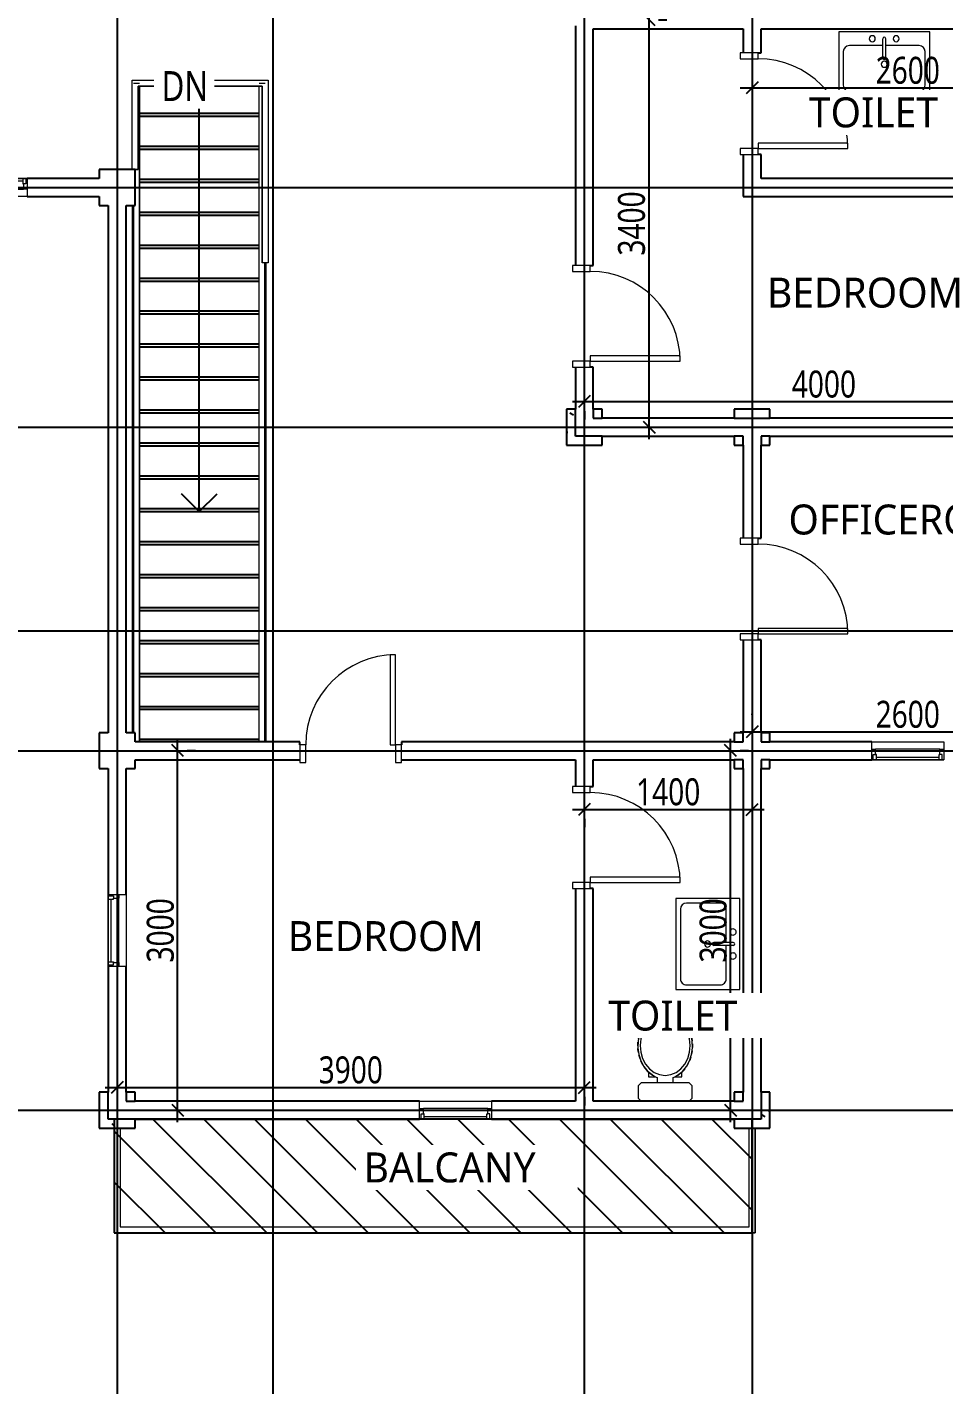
# Model space of a CAD drawing. Header units: millimetres. Extents: x 5566 to 76250, y 4768 to 55588.
# Drawn here: x 42503 to 50153, y 23200 to 34604 of the extents above; entities that cross this region are included whole.
import ezdxf

# ---------------------------------------------------------------- set-up
doc = ezdxf.new("R2010")
doc.units = ezdxf.units.MM
doc.layers.get('0').update_dxf_attribs({"color": 250})
doc.layers.get('Defpoints').update_dxf_attribs({"color": 255})
for name, color, linetype, lineweight in [('A-DOOR', 255, 'Continuous', 15), ('A-DOOR-FRAM', 255, 'Continuous', 18), ('A-FLOR-HRAL', 255, 'Continuous', 9), ('A-GLAZ', 255, 'Continuous', 15), ('P-SANR-FIXT', 255, 'Continuous', 9)]:
    doc.layers.add(name, color=color, linetype=linetype, lineweight=lineweight)
doc.styles.add('Trebuchet MS', font='trebuc.ttf', dxfattribs={"width": 0.8, "height": 250})
doc.styles.add('Trebuchet MS_3', font='trebuc.ttf', dxfattribs={"height": 450})
doc.styles.add('Trebuchet MS_4', font='trebuc.ttf', dxfattribs={"width": 0.8, "height": 225})
doc.dimstyles.new('Linear_-_2_25mm_Trebuchet_MS', dxfattribs={"dimscale": 304.8, "dimtxt": 231.963954, "dimasz": 0.328084, "dimexe": 0.492126, "dimexo": 0.492126, "dimgap": 0.098425, "dimtad": 1, "dimdec": 0, "dimzin": 0, "dimdsep": 46, "dimtxsty": 'Trebuchet MS_4', "dimblk1": 'OBLIQUE', "dimblk2": 'OBLIQUE', "dimsah": 1, "dimcen": 0.09, "dimdle": 0.328084, "dimazin": 0, "dimtfac": 1, "dimtdec": 4, "dimtix": 1, "dimtmove": 0, "dimatfit": 3, "dimfxl": 1, "dimtvp": 1, "dimtolj": 1, "dimtzin": 0, "dimarcsym": 2})
pattern_1 = [(50, (41522.4, 27944.3), (728.737, -63.756), [76.2, -838.2]), (355, (41522.4, 27944.3), (-140.97, 764.23), [60.96, -670.56]), (100.451, (41583.1, 27939), (587.77, 700.467), [64.76, -712.36]), (46.184, (41522.4, 28147.5), (1084.32, -168.17), [114.3, -1257.3]), (96.636, (41612.7, 28133.5), (949.61, 989.71), [97.14, -1068.54]), (351.184, (41522.4, 28147.5), (949.62, 989.7), [91.44, -1005.84]), (21, (41624, 28096.7), (606.46, -409.06), [76.2, -838.2]), (326, (41624, 28096.7), (247.21, 736.75), [60.96, -670.56]), (71.451, (41674.5, 28062.6), (853.67, 327.685), [64.76, -712.36]), (37.5, (41522.4, 27944.3), (12.355, 338.22), [33.528, -628.904, 33.528, -647.192, -673.1]), (37.5, (41522.4, 27944.3), (12.355, 338.22), [-1343.152, 33.528, -639.572]), (7.5, (41522.4, 27944.3), (267.279, 400.722), [33.528, -354.584, 33.528, -613.664, -256.54]), (7.5, (41522.4, 27944.3), (267.279, 400.722), [-1035.304, 33.528, -223.012]), (327.5, (41295.82, 27944.3), (542.363, -22.915), [33.528, -220.472, 33.528, -758.952, -1051.56]), (327.5, (41295.82, 27944.3), (542.363, -22.915), [-1046.48, 33.528, -1018.032]), (317.5, (41194.2, 27944.3), (592.517, 101.707), [33.528, -296.672, 33.528, -492.76, -746.76]), (317.5, (41194.2, 27944.3), (592.517, 101.707), [-856.49, 33.53, -713.23])]

# ---------------------------------------------------------------- blocks, each defined once
blk = doc.blocks.new('M_Door-Passage-Single-Vision_Lite - 750 x 2000mm-1696654-L2 - Architectural')
at = {"layer": 'A-DOOR'}
for p, q in [((375, 806.35), (330, 806.35)), ((330, 806.35), (330, 56.35)), ((375, 56.35), (375, 806.35)), ((330, 56.35), (375, 56.35))]:
    blk.add_line(p, q, dxfattribs=at)
blk.add_arc((375, 56.35), 750, 90, 180, dxfattribs=at)
at = {"layer": 'A-DOOR-FRAM'}
for p, q in [((-375, 56.35), (-425, 56.35)), ((-425, 56.35), (-425, -93.65)), ((-375, -93.65), (-375, 56.35)), ((375, 56.35), (375, -93.65)), ((425, 56.35), (375, 56.35)), ((425, -93.65), (425, 56.35)), ((-425, -93.65), (-375, -93.65)), ((375, -93.65), (425, -93.65))]:
    blk.add_line(p, q, dxfattribs=at)
blk = doc.blocks.new('Top Rail Type - Top Rail_Internal_-1694300-L2 - Architectural')
at = {"layer": 'A-FLOR-HRAL'}
for p, q in [((2916, 6193), (2966, 6193)), ((2916, 697), (2916, 6168)), ((2966, 4693), (2966, 697))]:
    blk.add_line(p, q, dxfattribs=at)
blk = doc.blocks.new('Top Rail Type - Top Rail_Internal_-V2-L2 - Architectural')
at = {"layer": 'A-FLOR-HRAL'}
for p, q in [((2916, 6193), (2966, 6193)), ((2916, 697), (2916, 6168)), ((2966, 697), (2966, 4693))]:
    blk.add_line(p, q, dxfattribs=at)
blk = doc.blocks.new('Top Rail Type - Top Rail_Internal_-1694311-L2 - Architectural')
at = {"layer": 'A-FLOR-HRAL'}
for p, q in [((1867, 6193), (1917, 6193)), ((1917, 6168), (1917, 697)), ((1867, 772), (1867, 5172))]:
    blk.add_line(p, q, dxfattribs=at)
blk = doc.blocks.new('Top Rail Type - Top Rail_Internal_-V3-L2 - Architectural')
at = {"layer": 'A-FLOR-HRAL'}
for p, q in [((1867, 6193), (1917, 6193)), ((1917, 697), (1917, 6168)), ((1867, 772), (1867, 5172))]:
    blk.add_line(p, q, dxfattribs=at)
blk = doc.blocks.new('M_Window-Fixed - 600 x 900mm-1696655-L2 - Architectural')
at = {"layer": 'A-GLAZ'}
for p, q in [((-300, 75), (300, 75)), ((-300, -75), (-300, 75)), ((-261.9, 75), (-300, 75)), ((-287.3, 75), (-287.3, 30.55)), ((-287.3, 30.55), (-268.25, 30.55)), ((-261.9, 30.55), (-268.25, 30.55)), ((-268.25, 30.55), (-268.25, -13.9)), ((261.9, 75), (-261.9, 75)), ((-261.9, 75), (-261.9, 30.55)), ((261.9, 52.775), (-261.9, 52.775)), ((261.9, 75), (261.9, 30.55)), ((300, 75), (261.9, 75)), ((261.9, 30.55), (268.25, 30.55)), ((268.25, 30.55), (268.25, -13.9)), ((287.3, 30.55), (268.25, 30.55)), ((287.3, 75), (287.3, 30.55)), ((300, 75), (300, -75)), ((-268.25, -13.9), (-300, -13.9)), ((300, -75), (-300, -75)), ((-268.25, -13.9), (268.25, -13.9)), ((300, -13.9), (268.25, -13.9))]:
    blk.add_line(p, q, dxfattribs=at)
blk = doc.blocks.new('Top Rail Type - Top Rail_Internal_-1708427-L2 - Architectural')
at = {"layer": 'A-FLOR-HRAL'}
for p, q in [((1706, -3403), (1706, -2528)), ((1756, -2528), (1756, -3353)), ((7006, -3353), (7006, -2528)), ((7056, -2528), (7056, -3403)), ((7056, -3403), (1706, -3403)), ((1756, -3353), (7006, -3353))]:
    blk.add_line(p, q, dxfattribs=at)
blk = doc.blocks.new('Top Rail Type - Top Rail_Internal_-V4-L2 - Architectural')
at = {"layer": 'A-FLOR-HRAL'}
for p, q in [((1706, -2528), (1706, -3403)), ((1756, -2528), (1756, -3353)), ((7006, -3353), (7006, -2528)), ((7056, -3403), (7056, -2528)), ((1706, -3403), (7056, -3403)), ((1756, -3353), (7006, -3353))]:
    blk.add_line(p, q, dxfattribs=at)
blk = doc.blocks.new('M_Water Closet - Flush Tank - Private - 6_1 Lpf-1532501-L2 - Architectural')
at = {"layer": 'P-SANR-FIXT'}
for p, q in [((25, 225), (0, 200)), ((127, 225), (25, 225)), ((152, 200), (127, 225)), ((152, -200), (152, 200)), ((243, 140), (203, 140)), ((203, 140), (203, 80)), ((219, 110), (245, 142)), ((152, 63), (195, 63)), ((216, 110), (216, 106)), ((219, 110), (216, 110)), ((195, -64), (152, -64)), ((203, -80), (203, -140)), ((216, -106), (216, -110)), ((216, -110), (219, -110)), ((233, -129), (219, -110)), ((710, -107), (693, -131)), ((737, -46), (720, -90)), ((0, -200), (25, -225)), ((25, -225), (127, -225)), ((127, -225), (152, -200)), ((203, -140), (243, -140)), ((588, -205), (560, -214)), ((636, -180), (611, -194)), ((678, -147), (656, -166))]:
    blk.add_line(p, q, dxfattribs=at)
at = {"layer": 'P-SANR-FIXT', "flags": 128}
for points in [[(743, 0), (737, 46), (720, 91), (692, 132), (655, 167), (609, 195), (558, 215), (503, 226), (446, 228), (390, 220), (336, 204), (289, 178), (248, 146), (216, 107), (195, 63)], [(461, 229), (481, 228), (493, 227)], [(712, 0), (706, 47), (688, 91), (658, 131), (619, 164), (572, 189), (519, 204), (464, 210), (408, 204), (356, 189), (308, 164), (269, 131), (239, 91), (221, 47), (215, 0)], [(248, 146), (286, 176), (287, 177)], [(301, 186), (329, 200), (333, 202)], [(352, 210), (377, 217), (384, 219)], [(406, 224), (429, 227), (438, 228)], [(517, 224), (533, 221), (547, 218)], [(569, 212), (583, 207), (597, 201)], [(618, 190), (628, 185), (643, 175)], [(661, 162), (667, 156), (682, 143)], [(696, 127), (699, 122), (712, 104)], [(195, 63), (204, 85), (216, 106)], [(219, 110), (217, 108), (216, 106)], [(722, 88), (723, 84), (733, 59)], [(738, 45), (738, 43), (743, 0)], [(195, -64), (216, -107), (248, -146), (289, -178), (336, -204), (390, -220), (446, -228), (503, -226), (558, -215), (609, -195), (655, -167), (692, -132), (720, -91), (737, -46), (743, 0)], [(216, -106), (204, -85), (195, -64)], [(215, 0), (221, -47), (239, -91), (269, -131), (308, -164), (356, -189), (408, -204), (464, -210), (519, -204), (572, -189), (619, -164), (658, -131), (688, -91), (706, -47), (712, 0)], [(216, -106), (217, -108), (219, -110)], [(270, -165), (251, -148), (250, -147)], [(315, -193), (292, -180), (290, -179)], [(366, -214), (340, -205), (338, -204)], [(421, -226), (393, -221), (391, -221)], [(534, -221), (505, -226), (504, -226)], [(478, -228), (449, -228), (447, -228)]]:
    blk.add_lwpolyline(points, dxfattribs=at)
blk = doc.blocks.new('M_Sink Kitchen-Single - 760 x 535mm-1436930-L2 - Architectural')
at = {"layer": 'P-SANR-FIXT'}
for p, q in [((396, 270), (-364, 270)), ((-364, 270), (-364, -265)), ((396, -265), (396, 270)), ((3, 156), (-275, 156)), ((3, 213), (3, 53)), ((28, 213), (28, 53)), ((307, 156), (28, 156)), ((-326, 105), (-326, -176)), ((358, -176), (358, 105)), ((-275, -227), (307, -227)), ((-364, -265), (396, -265))]:
    blk.add_line(p, q, dxfattribs=at)
for centre, radius, start, end in [((-84, 213), 25.4, 360, 180), ((116, 213), 25.4, 360, 180), ((-275, 105), 50.8, 90, 180), ((-84, 213), 25.4, 180, 0), ((16, 213), 12.7, 360, 180), ((116, 213), 25.4, 180, 360), ((307, 105), 50.8, 360, 90), ((16, 0), 25.4, 360, 180), ((16, 0), 25.4, 180, 0), ((16, 53), 12.7, 180, 0), ((-275, -176), 50.8, 180, 270), ((307, -176), 50.8, 270, 0)]:
    blk.add_arc(centre, radius, start, end, dxfattribs=at)
blk = doc.blocks.new('Top Rail Type - Top Rail_Internal_-1718892-L2 - Architectural')
at = {"layer": 'A-FLOR-HRAL'}
for p, q in [((1856, 5472), (1856, 6218)), ((1856, 6218), (2991, 6218)), ((1906, 6168), (1906, 5472)), ((2941, 6168), (1906, 6168)), ((2941, 4693), (2941, 6168)), ((2991, 6218), (2991, 4693)), ((1906, 5472), (1881, 5472)), ((2991, 4693), (2941, 4693))]:
    blk.add_line(p, q, dxfattribs=at)
blk = doc.blocks.new('Top Rail Type - Top Rail_Internal_-V9-L2 - Architectural')
at = {"layer": 'A-FLOR-HRAL'}
for p, q in [((1856, 6218), (2991, 6218)), ((1856, 5472), (1856, 6218)), ((1906, 6168), (2941, 6168)), ((1906, 5472), (1906, 6168)), ((2941, 6168), (2941, 4693)), ((2991, 6218), (2991, 4693)), ((1881, 5472), (1906, 5472)), ((2991, 4693), (2941, 4693))]:
    blk.add_line(p, q, dxfattribs=at)
blk = doc.blocks.new('_Oblique')
at = {"color": 0, "linetype": 'ByBlock', "lineweight": -2}
blk.add_line((-0.5, -0.5), (0.5, 0.5), dxfattribs=at)
blk = doc.blocks.new('*D440')
at = {"color": 0, "lineweight": -2, "transparency": 16777216}
for p, q in [((48453, 34099), (51253, 34099)), ((48553, 34020), (48553, 33949)), ((51153, 34020), (51153, 33949))]:
    blk.add_line(p, q, dxfattribs=at)
at = {"layer": 'Defpoints', "color": 0, "transparency": 16777216}
for p in [(48553, 34170), (51153, 34170), (51153, 34099)]:
    blk.add_point(p, dxfattribs=at)
at = {"color": 0, "lineweight": -2, "transparency": 16777216, "xscale": 100, "yscale": 100, "zscale": 100, "rotation": 180}
blk.add_blockref('_Oblique', (48553, 34099), dxfattribs=at)
at = {"color": 0, "lineweight": -2, "transparency": 16777216, "xscale": 100, "yscale": 100, "zscale": 100}
blk.add_blockref('_Oblique', (51153, 34099), dxfattribs=at)
at = {"color": 0, "transparency": 16777216, "insert": (49853, 34244), "char_height": 225, "width": 566.15, "attachment_point": 5, "style": 'Trebuchet MS_4'}
blk.add_mtext('\\A1;2600', dxfattribs=at)
blk = doc.blocks.new('*D441')
at = {"color": 0, "lineweight": -2, "transparency": 16777216}
for p, q in [((47693, 31167), (47693, 34767)), ((47772, 34667), (47843, 34667)), ((47772, 31267), (47843, 31267))]:
    blk.add_line(p, q, dxfattribs=at)
at = {"layer": 'Defpoints', "color": 0, "transparency": 16777216}
for p in [(47622, 34667), (47693, 34667), (47622, 31267)]:
    blk.add_point(p, dxfattribs=at)
at = {"color": 0, "lineweight": -2, "transparency": 16777216, "xscale": 100, "yscale": 100, "zscale": 100}
for p, rotation in [((47693, 34667), 90), ((47693, 31267), 270)]:
    blk.add_blockref('_Oblique', p, dxfattribs=dict(at, rotation=rotation))
at = {"color": 0, "transparency": 16777216, "insert": (47548, 32967), "char_height": 225, "width": 566.15, "attachment_point": 5, "rotation": 90, "style": 'Trebuchet MS_4'}
blk.add_mtext('\\A1;3400', dxfattribs=at)
blk = doc.blocks.new('*D442')
at = {"color": 0, "lineweight": -2, "transparency": 16777216}
for p, q in [((51153, 31567), (51153, 31630)), ((47053, 31480), (51253, 31480)), ((47153, 31401), (47153, 31330))]:
    blk.add_line(p, q, dxfattribs=at)
at = {"layer": 'Defpoints', "color": 0, "transparency": 16777216}
for p in [(47153, 31551), (51153, 31480), (51153, 31417)]:
    blk.add_point(p, dxfattribs=at)
at = {"color": 0, "lineweight": -2, "transparency": 16777216, "xscale": 100, "yscale": 100, "zscale": 100, "rotation": 180}
blk.add_blockref('_Oblique', (47153, 31480), dxfattribs=at)
at = {"color": 0, "lineweight": -2, "transparency": 16777216, "xscale": 100, "yscale": 100, "zscale": 100}
blk.add_blockref('_Oblique', (51153, 31480), dxfattribs=at)
at = {"color": 0, "transparency": 16777216, "insert": (49153, 31625), "char_height": 225, "width": 566.15, "attachment_point": 5, "style": 'Trebuchet MS_4'}
blk.add_mtext('\\A1;4000', dxfattribs=at)
blk = doc.blocks.new('*D444')
at = {"color": 0, "lineweight": -2, "transparency": 16777216}
for p, q in [((48553, 28867), (48553, 28874)), ((48453, 28724), (51253, 28724)), ((51153, 28645), (51153, 28574))]:
    blk.add_line(p, q, dxfattribs=at)
at = {"layer": 'Defpoints', "color": 0, "transparency": 16777216}
for p in [(51153, 28795), (48553, 28717), (51153, 28724)]:
    blk.add_point(p, dxfattribs=at)
at = {"color": 0, "lineweight": -2, "transparency": 16777216, "xscale": 100, "yscale": 100, "zscale": 100, "rotation": 180}
blk.add_blockref('_Oblique', (48553, 28724), dxfattribs=at)
at = {"color": 0, "lineweight": -2, "transparency": 16777216, "xscale": 100, "yscale": 100, "zscale": 100}
blk.add_blockref('_Oblique', (51153, 28724), dxfattribs=at)
at = {"color": 0, "transparency": 16777216, "insert": (49853, 28869), "char_height": 225, "width": 566.15, "attachment_point": 5, "style": 'Trebuchet MS_4'}
blk.add_mtext('\\A1;2600', dxfattribs=at)
blk = doc.blocks.new('*D445')
at = {"color": 0, "lineweight": -2, "transparency": 16777216}
for p, q in [((47053, 28077), (48653, 28077)), ((47153, 27998), (47153, 27927)), ((48553, 27998), (48553, 27927))]:
    blk.add_line(p, q, dxfattribs=at)
at = {"layer": 'Defpoints', "color": 0, "transparency": 16777216}
for p in [(47153, 28148), (48553, 28148), (48553, 28077)]:
    blk.add_point(p, dxfattribs=at)
at = {"color": 0, "lineweight": -2, "transparency": 16777216, "xscale": 100, "yscale": 100, "zscale": 100, "rotation": 180}
blk.add_blockref('_Oblique', (47153, 28077), dxfattribs=at)
at = {"color": 0, "lineweight": -2, "transparency": 16777216, "xscale": 100, "yscale": 100, "zscale": 100}
blk.add_blockref('_Oblique', (48553, 28077), dxfattribs=at)
at = {"color": 0, "transparency": 16777216, "insert": (47853, 28222), "char_height": 225, "width": 566.15, "attachment_point": 5, "style": 'Trebuchet MS_4'}
blk.add_mtext('\\A1;1400', dxfattribs=at)
blk = doc.blocks.new('*D446')
at = {"color": 0, "lineweight": -2, "transparency": 16777216}
for p, q in [((48374, 25467), (48374, 28667)), ((48453, 28567), (48524, 28567)), ((48453, 25567), (48524, 25567))]:
    blk.add_line(p, q, dxfattribs=at)
at = {"layer": 'Defpoints', "color": 0, "transparency": 16777216}
for p in [(48303, 28567), (48374, 28567), (48303, 25567)]:
    blk.add_point(p, dxfattribs=at)
at = {"color": 0, "lineweight": -2, "transparency": 16777216, "xscale": 100, "yscale": 100, "zscale": 100}
for p, rotation in [((48374, 28567), 90), ((48374, 25567), 270)]:
    blk.add_blockref('_Oblique', p, dxfattribs=dict(at, rotation=rotation))
at = {"color": 0, "transparency": 16777216, "insert": (48229, 27067), "char_height": 225, "width": 566.15, "attachment_point": 5, "rotation": 90, "style": 'Trebuchet MS_4'}
blk.add_mtext('\\A1;3000', dxfattribs=at)
blk = doc.blocks.new('*D447')
at = {"color": 0, "lineweight": -2, "transparency": 16777216}
for p, q in [((43153, 25756), (47253, 25756)), ((43253, 25677), (43253, 25606)), ((47153, 25677), (47153, 25606))]:
    blk.add_line(p, q, dxfattribs=at)
at = {"layer": 'Defpoints', "color": 0, "transparency": 16777216}
for p in [(43253, 25827), (47153, 25827), (47153, 25756)]:
    blk.add_point(p, dxfattribs=at)
at = {"color": 0, "lineweight": -2, "transparency": 16777216, "xscale": 100, "yscale": 100, "zscale": 100, "rotation": 180}
blk.add_blockref('_Oblique', (43253, 25756), dxfattribs=at)
at = {"color": 0, "lineweight": -2, "transparency": 16777216, "xscale": 100, "yscale": 100, "zscale": 100}
blk.add_blockref('_Oblique', (47153, 25756), dxfattribs=at)
at = {"color": 0, "transparency": 16777216, "insert": (45203, 25901), "char_height": 225, "width": 566.15, "attachment_point": 5, "style": 'Trebuchet MS_4'}
blk.add_mtext('\\A1;3900', dxfattribs=at)
blk = doc.blocks.new('*D448')
at = {"color": 0, "lineweight": -2, "transparency": 16777216}
for p, q in [((43758, 25467), (43758, 28667)), ((43838, 28567), (43908, 28567)), ((43838, 25567), (43908, 25567))]:
    blk.add_line(p, q, dxfattribs=at)
at = {"layer": 'Defpoints', "color": 0, "transparency": 16777216}
for p in [(43688, 28567), (43758, 28567), (43688, 25567)]:
    blk.add_point(p, dxfattribs=at)
at = {"color": 0, "lineweight": -2, "transparency": 16777216, "xscale": 100, "yscale": 100, "zscale": 100}
for p, rotation in [((43758, 28567), 90), ((43758, 25567), 270)]:
    blk.add_blockref('_Oblique', p, dxfattribs=dict(at, rotation=rotation))
at = {"color": 0, "transparency": 16777216, "insert": (43614, 27067), "char_height": 225, "width": 566.15, "attachment_point": 5, "rotation": 90, "style": 'Trebuchet MS_4'}
blk.add_mtext('\\A1;3000', dxfattribs=at)

msp = doc.modelspace()

# ---------------------------------------------------------------- hatches: boundary and pattern name
at = {"true_color": 0x000000}
h = msp.add_hatch(dxfattribs=at)
h.set_pattern_fill('FP_1', color=18, style=0, pattern_type=2)
h.set_pattern_definition(pattern_1)
h.paths.add_polyline_path([(47302.89531, 31116.7324), (47302.89531, 31191.7324), (47077.89531, 31191.7324), (47077.89531, 31416.7324), (47002.89531, 31416.7324), (47002.89531, 31116.7324)])
h.paths.add_polyline_path([(47302.89531, 31341.7324), (47302.89531, 31416.7324), (47227.89531, 31416.7324), (47227.89531, 31341.7324)])
h = msp.add_hatch(dxfattribs=at)
h.set_pattern_fill('FP_1', color=18, style=0, pattern_type=2)
h.set_pattern_definition(pattern_1)
h.paths.add_polyline_path([(43102.89531, 25416.7324), (43402.89531, 25416.7324), (43402.89531, 25491.7324), (43177.89531, 25491.7324), (43177.89531, 25716.7324), (43102.89531, 25716.7324)])
h.paths.add_polyline_path([(43327.89531, 25641.7324), (43402.89531, 25641.7324), (43402.89531, 25716.7324), (43327.89531, 25716.7324)])
h = msp.add_hatch(dxfattribs=at)
h.set_pattern_fill('FP_1', color=18, style=0, pattern_type=2)
h.set_pattern_definition(pattern_1)
h.paths.add_polyline_path([(48402.89531, 25416.7324), (48702.89531, 25416.7324), (48702.89531, 25716.7324), (48627.89531, 25716.7324), (48627.89531, 25491.7324), (48402.89531, 25491.7324)])
h.paths.add_polyline_path([(48402.89531, 25641.7324), (48477.89531, 25641.7324), (48477.89531, 25716.7324), (48402.89531, 25716.7324)])
h = msp.add_hatch(dxfattribs=at)
h.set_pattern_fill('FP_2', color=18, style=0, pattern_type=2)
h.set_pattern_definition([(135, (41522.4, 27944.3), (-212.132, -212.132), [])])
h.paths.add_polyline_path([(48552.89531, 24541.7324), (48552.89531, 25491.7324), (43227.89531, 25491.7324), (43227.89531, 24541.7324), (44100.19371, 24541.7324)])

# ---------------------------------------------------------------- linework, layer by layer
at = {"color": 18, "true_color": 0x000000}
for p, q in [((43252.89531, 41206.38928), (43252.89531, 23200)), ((44552.89531, 41206.38928), (44552.89531, 23200)), ((47152.89531, 41206.38928), (47152.89531, 23200)), ((48552.89531, 41206.38928), (48552.89531, 23200)), ((47077.89531, 34616.7324), (47077.89531, 32616.7324)), ((47227.89531, 32616.7324), (47227.89531, 34591.7324)), ((47227.89531, 34591.7324), (48477.89531, 34591.7324)), ((48477.89531, 34591.7324), (48477.89531, 34391.7324)), ((48627.89531, 34591.7324), (51077.89531, 34591.7324)), ((48627.89531, 34391.7324), (48627.89531, 34591.7324)), ((48602.89531, 34391.7324), (48627.89531, 34391.7324)), ((43938.8202, 33861.85525), (43938.8202, 34111.85525)), ((43439.2202, 33886.85525), (44438.4202, 33886.85525)), ((43439.2202, 33861.85525), (44438.4202, 33861.85525)), ((43938.8202, 33586.85525), (43938.8202, 33861.85525)), ((43439.2202, 33611.85525), (44438.4202, 33611.85525)), ((43439.2202, 33586.85525), (44438.4202, 33586.85525)), ((43938.8202, 33311.85525), (43938.8202, 33586.85525)), ((48477.89531, 33541.7324), (48477.89531, 33191.7324)), ((48627.89531, 33541.7324), (48602.89531, 33541.7324)), ((48627.89531, 33341.7324), (48627.89531, 33541.7324)), ((43402.89531, 33416.7324), (43102.89531, 33416.7324)), ((43102.89531, 33416.7324), (43102.89531, 33341.7324)), ((43402.89531, 33116.7324), (43402.89531, 33416.7324)), ((43102.89531, 33341.7324), (42502.89531, 33341.7324)), ((43439.2202, 33336.85525), (44438.4202, 33336.85525)), ((43439.2202, 33311.85525), (44438.4202, 33311.85525)), ((43938.8202, 33036.85525), (43938.8202, 33311.85525)), ((51077.89531, 33341.7324), (48627.89531, 33341.7324)), ((32881.50786, 33266.7324), (53561.14899, 33266.7324)), ((42502.89531, 33191.7324), (43102.89531, 33191.7324)), ((43102.89531, 33191.7324), (43102.89531, 33116.7324)), ((48477.89531, 33191.7324), (51077.89531, 33191.7324)), ((43102.89531, 33116.7324), (43177.89531, 33116.7324)), ((43177.89531, 33116.7324), (43177.89531, 28716.7324)), ((43327.89531, 28716.7324), (43327.89531, 33116.7324)), ((43327.89531, 33116.7324), (43402.89531, 33116.7324)), ((43382.8202, 28716.7324), (43382.8202, 33116.7324)), ((43388.8202, 33036.85525), (43388.8202, 33116.7324)), ((43388.8202, 32761.85525), (43388.8202, 33036.85525)), ((43439.2202, 33061.85525), (44438.4202, 33061.85525)), ((43439.2202, 33036.85525), (44438.4202, 33036.85525)), ((43938.8202, 32761.85525), (43938.8202, 33036.85525)), ((43388.8202, 32486.85525), (43388.8202, 32761.85525)), ((43439.2202, 32786.85525), (44438.4202, 32786.85525)), ((43439.2202, 32761.85525), (44438.4202, 32761.85525)), ((43938.8202, 32486.85525), (43938.8202, 32761.85525)), ((44488.8202, 32486.85525), (44488.8202, 32636.85525)), ((44494.8202, 28641.7324), (44494.8202, 32636.85525)), ((47202.89531, 32616.7324), (47227.89531, 32616.7324)), ((43439.2202, 32511.85525), (44438.4202, 32511.85525)), ((43388.8202, 32211.85525), (43388.8202, 32486.85525)), ((43439.2202, 32486.85525), (44438.4202, 32486.85525)), ((43938.8202, 32211.85525), (43938.8202, 32486.85525)), ((44488.8202, 32211.85525), (44488.8202, 32486.85525)), ((43388.8202, 31936.85525), (43388.8202, 32211.85525)), ((43439.2202, 32236.85525), (44438.4202, 32236.85525)), ((43439.2202, 32211.85525), (44438.4202, 32211.85525)), ((43938.8202, 31936.85525), (43938.8202, 32211.85525)), ((44488.8202, 31936.85525), (44488.8202, 32211.85525)), ((43388.8202, 31661.85525), (43388.8202, 31936.85525)), ((43439.2202, 31961.85525), (44438.4202, 31961.85525)), ((43439.2202, 31936.85525), (44438.4202, 31936.85525)), ((43938.8202, 31661.85525), (43938.8202, 31936.85525)), ((44488.8202, 31661.85525), (44488.8202, 31936.85525)), ((47077.89531, 31766.7324), (47077.89531, 31416.7324)), ((47227.89531, 31766.7324), (47202.89531, 31766.7324)), ((47227.89531, 31416.7324), (47227.89531, 31766.7324)), ((43388.8202, 31386.85525), (43388.8202, 31661.85525)), ((43439.2202, 31686.85525), (44438.4202, 31686.85525)), ((43439.2202, 31661.85525), (44438.4202, 31661.85525)), ((43938.8202, 31386.85525), (43938.8202, 31661.85525)), ((44488.8202, 31386.85525), (44488.8202, 31661.85525)), ((43388.8202, 31111.85525), (43388.8202, 31386.85525)), ((43439.2202, 31411.85525), (44438.4202, 31411.85525)), ((43439.2202, 31386.85525), (44438.4202, 31386.85525)), ((43938.8202, 31111.85525), (43938.8202, 31386.85525)), ((44488.8202, 31111.85525), (44488.8202, 31386.85525)), ((47002.89531, 31416.7324), (47002.89531, 31116.7324)), ((47077.89531, 31416.7324), (47002.89531, 31416.7324)), ((47077.89531, 31191.7324), (47077.89531, 31416.7324)), ((47302.89531, 31416.7324), (47227.89531, 31416.7324)), ((47227.89531, 31416.7324), (47227.89531, 31341.7324)), ((47302.89531, 31341.7324), (47302.89531, 31416.7324)), ((48702.89531, 31416.7324), (48402.89531, 31416.7324)), ((48402.89531, 31416.7324), (48402.89531, 31341.7324)), ((48702.89531, 31341.7324), (48702.89531, 31416.7324)), ((32881.50786, 31266.7324), (53561.14899, 31266.7324)), ((47227.89531, 31341.7324), (47302.89531, 31341.7324)), ((48402.89531, 31341.7324), (47302.89531, 31341.7324)), ((48402.89531, 31341.7324), (48702.89531, 31341.7324)), ((51002.89531, 31341.7324), (48702.89531, 31341.7324)), ((43439.2202, 31136.85525), (44438.4202, 31136.85525)), ((47227.89531, 31191.7324), (47077.89531, 31191.7324)), ((47302.89531, 31191.7324), (47227.89531, 31191.7324)), ((47302.89531, 31191.7324), (48402.89531, 31191.7324)), ((47302.89531, 31116.7324), (47302.89531, 31191.7324)), ((48477.89531, 31191.7324), (48402.89531, 31191.7324)), ((48402.89531, 31191.7324), (48402.89531, 31116.7324)), ((48477.89531, 31116.7324), (48477.89531, 31191.7324)), ((48627.89531, 31191.7324), (48627.89531, 31116.7324)), ((48702.89531, 31191.7324), (48627.89531, 31191.7324)), ((48702.89531, 31191.7324), (51002.89531, 31191.7324)), ((48702.89531, 31116.7324), (48702.89531, 31191.7324)), ((43388.8202, 30836.85525), (43388.8202, 31111.85525)), ((43439.2202, 31111.85525), (44438.4202, 31111.85525)), ((43938.8202, 30836.85525), (43938.8202, 31111.85525)), ((44488.8202, 30836.85525), (44488.8202, 31111.85525)), ((47002.89531, 31116.7324), (47302.89531, 31116.7324)), ((48402.89531, 31116.7324), (48477.89531, 31116.7324)), ((48477.89531, 31116.7324), (48477.89531, 30341.7324)), ((48627.89531, 30341.7324), (48627.89531, 31116.7324)), ((48627.89531, 31116.7324), (48702.89531, 31116.7324)), ((43388.8202, 30561.85525), (43388.8202, 30836.85525)), ((43439.2202, 30861.85525), (44438.4202, 30861.85525)), ((43439.2202, 30836.85525), (44438.4202, 30836.85525)), ((43938.8202, 30561.85525), (43938.8202, 30836.85525)), ((44488.8202, 30561.85525), (44488.8202, 30836.85525)), ((43938.8202, 30561.85525), (43788.8202, 30711.85525)), ((43938.8202, 30561.85525), (44088.8202, 30711.85525)), ((43439.2202, 30586.85525), (44438.4202, 30586.85525)), ((43388.8202, 30286.85525), (43388.8202, 30561.85525)), ((43439.2202, 30561.85525), (44438.4202, 30561.85525)), ((44488.8202, 30286.85525), (44488.8202, 30561.85525)), ((48602.89531, 30341.7324), (48627.89531, 30341.7324)), ((43388.8202, 30011.85525), (43388.8202, 30286.85525)), ((43439.2202, 30311.85525), (44438.4202, 30311.85525)), ((43439.2202, 30286.85525), (44438.4202, 30286.85525)), ((44488.8202, 30011.85525), (44488.8202, 30286.85525)), ((43388.8202, 29736.85525), (43388.8202, 30011.85525)), ((43439.2202, 30036.85525), (44438.4202, 30036.85525)), ((43439.2202, 30011.85525), (44438.4202, 30011.85525)), ((44488.8202, 29736.85525), (44488.8202, 30011.85525)), ((43388.8202, 29461.85525), (43388.8202, 29736.85525)), ((43439.2202, 29761.85525), (44438.4202, 29761.85525)), ((43439.2202, 29736.85525), (44438.4202, 29736.85525)), ((44488.8202, 29461.85525), (44488.8202, 29736.85525)), ((32881.50786, 29566.7324), (53561.14899, 29566.7324)), ((43388.8202, 29186.85525), (43388.8202, 29461.85525)), ((43439.2202, 29486.85525), (44438.4202, 29486.85525)), ((43439.2202, 29461.85525), (44438.4202, 29461.85525)), ((44488.8202, 29186.85525), (44488.8202, 29461.85525)), ((48477.89531, 29491.7324), (48477.89531, 28716.7324)), ((48627.89531, 29491.7324), (48602.89531, 29491.7324)), ((48627.89531, 28716.7324), (48627.89531, 29491.7324)), ((43439.2202, 29211.85525), (44438.4202, 29211.85525)), ((43388.8202, 28911.85525), (43388.8202, 29186.85525)), ((43439.2202, 29186.85525), (44438.4202, 29186.85525)), ((44488.8202, 28911.85525), (44488.8202, 29186.85525)), ((43388.8202, 28716.7324), (43388.8202, 28911.85525)), ((43439.2202, 28936.85525), (44438.4202, 28936.85525)), ((43439.2202, 28911.85525), (44438.4202, 28911.85525)), ((44488.8202, 28641.7324), (44488.8202, 28911.85525)), ((43102.89531, 28716.7324), (43102.89531, 28416.7324)), ((43177.89531, 28716.7324), (43102.89531, 28716.7324)), ((43402.89531, 28716.7324), (43327.89531, 28716.7324)), ((43402.89531, 28641.7324), (43402.89531, 28716.7324)), ((44777.89531, 28641.7324), (43402.89531, 28641.7324)), ((43439.2202, 28661.85525), (44438.4202, 28661.85525)), ((44777.89531, 28616.7324), (44777.89531, 28641.7324)), ((48402.89531, 28641.7324), (45627.89531, 28641.7324)), ((45627.89531, 28641.7324), (45627.89531, 28616.7324)), ((48402.89531, 28716.7324), (48402.89531, 28641.7324)), ((48477.89531, 28716.7324), (48402.89531, 28716.7324)), ((48402.89531, 28716.7324), (48402.89531, 28641.7324)), ((48477.89531, 28716.7324), (48402.89531, 28716.7324)), ((48402.89531, 28641.7324), (48477.89531, 28641.7324)), ((48477.89531, 28641.7324), (48477.89531, 28716.7324)), ((48702.89531, 28716.7324), (48627.89531, 28716.7324)), ((48627.89531, 28716.7324), (48627.89531, 28641.7324)), ((48702.89531, 28716.7324), (48627.89531, 28716.7324)), ((48627.89531, 28641.7324), (48702.89531, 28641.7324)), ((48702.89531, 28641.7324), (48702.89531, 28716.7324)), ((48702.89531, 28641.7324), (48702.89531, 28716.7324)), ((49552.89531, 28641.7324), (48702.89531, 28641.7324)), ((32881.50786, 28566.7324), (53561.14899, 28566.7324)), ((43102.89531, 28416.7324), (43177.89531, 28416.7324)), ((43177.89531, 28416.7324), (43177.89531, 27366.7324)), ((43327.89531, 27366.7324), (43327.89531, 28416.7324)), ((43327.89531, 28416.7324), (43402.89531, 28416.7324)), ((43402.89531, 28491.7324), (44777.89531, 28491.7324)), ((43402.89531, 28416.7324), (43402.89531, 28491.7324)), ((45627.89531, 28491.7324), (47077.89531, 28491.7324)), ((47077.89531, 28491.7324), (47077.89531, 28266.7324)), ((47227.89531, 28491.7324), (48402.89531, 28491.7324)), ((47227.89531, 28266.7324), (47227.89531, 28491.7324)), ((48402.89531, 28491.7324), (48402.89531, 28416.7324)), ((48477.89531, 28491.7324), (48402.89531, 28491.7324)), ((48402.89531, 28491.7324), (48402.89531, 28416.7324)), ((48402.89531, 28416.7324), (48477.89531, 28416.7324)), ((48402.89531, 28416.7324), (48477.89531, 28416.7324)), ((48477.89531, 28416.7324), (48477.89531, 28491.7324)), ((48477.89531, 28416.7324), (48477.89531, 25716.7324)), ((48702.89531, 28491.7324), (48627.89531, 28491.7324)), ((48627.89531, 28491.7324), (48627.89531, 28416.7324)), ((48627.89531, 25716.7324), (48627.89531, 28416.7324)), ((48627.89531, 28416.7324), (48702.89531, 28416.7324)), ((48627.89531, 28416.7324), (48702.89531, 28416.7324)), ((48702.89531, 28491.7324), (49552.89531, 28491.7324)), ((48702.89531, 28416.7324), (48702.89531, 28491.7324)), ((48702.89531, 28416.7324), (48702.89531, 28491.7324)), ((47202.89531, 28266.7324), (47227.89531, 28266.7324)), ((47077.89531, 27416.7324), (47077.89531, 25641.7324)), ((47227.89531, 27416.7324), (47202.89531, 27416.7324)), ((47227.89531, 25641.7324), (47227.89531, 27416.7324)), ((43177.89531, 26766.7324), (43177.89531, 25716.7324)), ((43327.89531, 25716.7324), (43327.89531, 26766.7324)), ((43102.89531, 25716.7324), (43102.89531, 25416.7324)), ((43177.89531, 25716.7324), (43102.89531, 25716.7324)), ((43177.89531, 25641.7324), (43177.89531, 25716.7324)), ((43402.89531, 25716.7324), (43327.89531, 25716.7324)), ((43327.89531, 25716.7324), (43327.89531, 25641.7324)), ((43402.89531, 25641.7324), (43402.89531, 25716.7324)), ((48402.89531, 25716.7324), (48402.89531, 25641.7324)), ((48477.89531, 25716.7324), (48402.89531, 25716.7324)), ((48477.89531, 25641.7324), (48477.89531, 25716.7324)), ((48702.89531, 25716.7324), (48627.89531, 25716.7324)), ((48627.89531, 25716.7324), (48627.89531, 25491.7324)), ((48702.89531, 25416.7324), (48702.89531, 25716.7324)), ((32881.50786, 25566.7324), (53561.14899, 25566.7324)), ((43177.89531, 25491.7324), (43177.89531, 25641.7324)), ((43327.89531, 25641.7324), (43402.89531, 25641.7324)), ((45777.89531, 25641.7324), (43402.89531, 25641.7324)), ((47077.89531, 25641.7324), (46377.89531, 25641.7324)), ((48402.89531, 25641.7324), (47227.89531, 25641.7324)), ((48402.89531, 25641.7324), (48477.89531, 25641.7324)), ((43402.89531, 25491.7324), (43177.89531, 25491.7324)), ((48552.89531, 25491.7324), (43227.89531, 25491.7324)), ((43227.89531, 25491.7324), (43227.89531, 24541.7324)), ((43402.89531, 25491.7324), (45777.89531, 25491.7324)), ((43402.89531, 25416.7324), (43402.89531, 25491.7324)), ((46377.89531, 25491.7324), (48402.89531, 25491.7324)), ((48477.89531, 25491.7324), (48402.89531, 25491.7324)), ((48402.89531, 25491.7324), (48402.89531, 25416.7324)), ((48627.89531, 25491.7324), (48477.89531, 25491.7324)), ((48552.89531, 24541.7324), (48552.89531, 25491.7324)), ((43102.89531, 25416.7324), (43402.89531, 25416.7324)), ((48402.89531, 25416.7324), (48702.89531, 25416.7324)), ((43227.89531, 24541.7324), (48552.89531, 24541.7324))]:
    msp.add_line(p, q, dxfattribs=at)

# ---------------------------------------------------------------- block references
for name, p in [('M_Sink Kitchen-Single - 760 x 535mm-1436930-L2 - Architectural', (49640.30607, 34296.187)), ('Top Rail Type - Top Rail_Internal_-1718892-L2 - Architectural', (41522.38998, 27944.29577)), ('Top Rail Type - Top Rail_Internal_-V9-L2 - Architectural', (41522.38998, 27944.29577)), ('Top Rail Type - Top Rail_Internal_-1694311-L2 - Architectural', (41522.38998, 27944.29577)), ('Top Rail Type - Top Rail_Internal_-V3-L2 - Architectural', (41522.38998, 27944.29577)), ('Top Rail Type - Top Rail_Internal_-1694300-L2 - Architectural', (41522.38998, 27944.29577)), ('Top Rail Type - Top Rail_Internal_-V2-L2 - Architectural', (41522.38998, 27944.29577)), ('M_Window-Fixed - 600 x 900mm-1696655-L2 - Architectural', (42202.89531, 33266.7324)), ('M_Door-Passage-Single-Vision_Lite - 750 x 2000mm-1696654-L2 - Architectural', (45202.89531, 28560.3824)), ('Top Rail Type - Top Rail_Internal_-1708427-L2 - Architectural', (41522.38998, 27944.29577)), ('Top Rail Type - Top Rail_Internal_-V4-L2 - Architectural', (41522.38998, 27944.29577))]:
    msp.add_blockref(name, p, dxfattribs=at)
for name, p, rotation in [('M_Door-Passage-Single-Vision_Lite - 750 x 2000mm-1696654-L2 - Architectural', (48546.54531, 33966.7324), 269.9999999999999), ('M_Door-Passage-Single-Vision_Lite - 750 x 2000mm-1696654-L2 - Architectural', (47146.54531, 32191.7324), 269.9999999999999), ('M_Door-Passage-Single-Vision_Lite - 750 x 2000mm-1696654-L2 - Architectural', (48546.54531, 29916.7324), 269.9999999999999), ('M_Window-Fixed - 600 x 900mm-1696655-L2 - Architectural', (49852.89531, 28566.7324), 180), ('M_Door-Passage-Single-Vision_Lite - 750 x 2000mm-1696654-L2 - Architectural', (47146.54531, 27841.7324), 269.9999999999999), ('M_Window-Fixed - 600 x 900mm-1696655-L2 - Architectural', (43252.89531, 27066.7324), 89.99999999999991), ('M_Sink Kitchen-Single - 760 x 535mm-1436930-L2 - Architectural', (48182.34991, 26969.32164), 269.9999999999995), ('M_Water Closet - Flush Tank - Private - 6_1 Lpf-1532501-L2 - Architectural', (47827.89531, 25641.7324), 89.99999999999987), ('M_Window-Fixed - 600 x 900mm-1696655-L2 - Architectural', (46077.89531, 25566.7324), 180)]:
    msp.add_blockref(name, p, dxfattribs=dict(at, rotation=rotation))

# ---------------------------------------------------------------- texts
at = {"color": 18, "true_color": 0x000000, "char_height": 250, "width": 1859.915, "attachment_point": 1, "style": 'Trebuchet MS_3', "bg_fill": 3, "box_fill_scale": 1.25, "bg_fill_color": 256, "bg_fill_true_color": 13158600, "bg_fill_transparency": 0}
for insert in [(48677.68066, 32515.18281), (44677.68066, 27144.14827)]:
    msp.add_mtext('BEDROOM', dxfattribs=dict(at, insert=insert))

# ---------------------------------------------------------------- dimensions: what is measured, and where the dimension line sits
at = {"color": 18, "true_color": 0x000000}
for base, p1, p2, override, picture, middle in [((47692.93074, 34666.7324), (47622.22007, 31266.7324), (47622.22007, 34666.7324), {"dimpost": '<>', "dimfxl": 3400}, '*D441', (47548.46105, 32966.7324)), ((43758.40234, 28566.7324), (43687.69166, 25566.7324), (43687.69166, 28566.7324), {"dimpost": '<>', "dimfxl": 3000}, '*D448', (43613.93265, 27066.7324)), ((48373.57808, 28566.7324), (48302.8674, 25566.7324), (48302.8674, 28566.7324), {"dimpost": '<>', "dimfxl": 3000}, '*D446', (48229.10838, 27066.7324))]:
    dim = msp.add_linear_dim(base=base, p1=p1, p2=p2, angle=90, dimstyle='Linear_-_2_25mm_Trebuchet_MS', override=override, dxfattribs=at)
    dim.commit()
    dim.dimension.update_dxf_attribs({"geometry": picture, "text_midpoint": middle})
for base, p1, p2, override, picture, middle in [((51152.89531, 34099.30277), (48552.89531, 34170.01345), (51152.89531, 34170.01345), {"dimpost": '<>', "dimfxl": 2600}, '*D440', (49852.89531, 34244.15125)), ((51152.89531, 31480.29525), (47152.89531, 31551.00592), (51152.89531, 31416.7324), {"dimpost": '<>', "dimfxl": 4002.253038}, '*D442', (49152.89531, 31624.76494)), ((51152.89531, 28723.90923), (48552.89531, 28716.7324), (51152.89531, 28794.61991), {"dimpost": '<>', "dimfxl": 2601.166366}, '*D444', (49852.89531, 28868.75772)), ((48552.89531, 28077.437), (47152.89531, 28148.14768), (48552.89531, 28148.14768), {"dimpost": '<>', "dimfxl": 1400}, '*D445', (47852.89531, 28221.9067)), ((47152.89531, 25756.1456), (43252.89531, 25826.85628), (47152.89531, 25826.85628), {"dimpost": '<>', "dimfxl": 3900}, '*D447', (45202.89531, 25900.99409))]:
    dim = msp.add_linear_dim(base=base, p1=p1, p2=p2, dimstyle='Linear_-_2_25mm_Trebuchet_MS', override=override, dxfattribs=at)
    dim.commit()
    dim.dimension.update_dxf_attribs({"geometry": picture, "text_midpoint": middle})

# ---------------------------------------------------------------- next in the draw order: texts
at = {"color": 18, "true_color": 0x000000, "insert": (43624.29281, 34238.32843), "char_height": 250, "width": 377.4328743, "attachment_point": 1, "line_spacing_factor": 1.048425, "style": 'Trebuchet MS', "bg_fill": 3, "box_fill_scale": 1.25, "bg_fill_color": 256, "bg_fill_true_color": 13158600, "bg_fill_transparency": 0}
msp.add_mtext('DN', dxfattribs=at)
at = {"color": 18, "true_color": 0x000000, "char_height": 250, "attachment_point": 1, "style": 'Trebuchet MS_3', "bg_fill": 3, "box_fill_scale": 1.25, "bg_fill_color": 256, "bg_fill_true_color": 13158600, "bg_fill_transparency": 0}
for s, insert, width in [('TOILET', (49027.68066, 34019.07131), 1346.835), ('OFFICEROOM', (48856.95773, 30621.16255), 2469.1975), ('TOILET', (47352.68066, 26480.66482), 1346.835), ('BALCANY', (45310.27474, 25213.45904), 1723.628125)]:
    msp.add_mtext(s, dxfattribs=dict(at, insert=insert, width=width))

doc.saveas('drawing.dxf')
